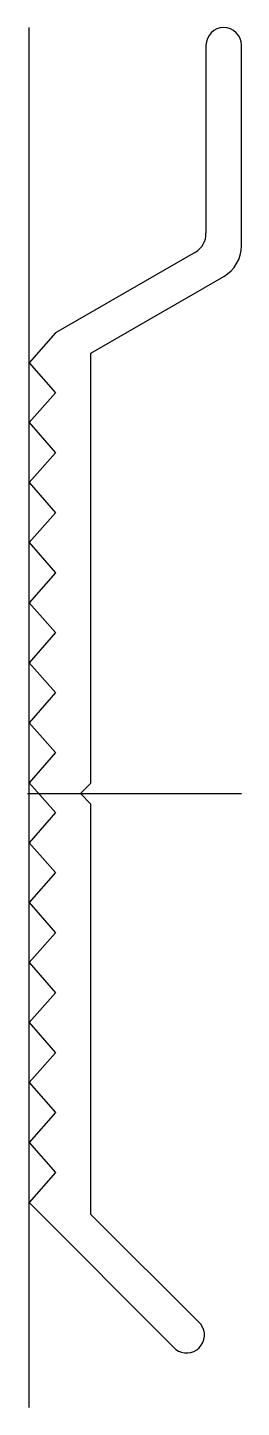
# Model space of a CAD drawing. Extents: x -0.1 to 12, y -34.7 to 43.3.
import ezdxf

# ---------------------------------------------------------------- set-up
doc = ezdxf.new("R2010")
doc.units = 0
doc.layers.get('0').update_dxf_attribs({"linetype": 'CONTINUOUS'})

msp = doc.modelspace()

# ---------------------------------------------------------------- linework, layer by layer
at = {"linetype": 'CONTINUOUS'}
for p, q in [((0, -34.69), (0, 43.3)), ((10, 42.3), (10, 31.68)), ((12, 30.96), (12, 42.3)), ((9.4, 30.61), (1.5, 26.05)), ((3.5, 24.9), (11, 29.23)), ((1.5, 26.05), (0, 24.36)), ((0, 24.36), (1.5, 22.66)), ((3.5, 0.6), (3.5, 24.9)), ((1.5, 22.66), (0, 20.97)), ((0, 20.97), (1.5, 19.27)), ((1.5, 19.27), (0, 17.58)), ((0, 17.58), (1.5, 15.88)), ((1.5, 15.88), (0, 14.19)), ((0, 14.19), (1.5, 12.49)), ((1.5, 12.49), (0, 10.79)), ((0, 10.79), (1.5, 9.1)), ((1.5, 9.1), (0, 7.4)), ((0, 7.4), (1.5, 5.71)), ((1.5, 5.71), (0, 4.01)), ((0, 4.01), (1.5, 2.32)), ((1.5, 2.32), (0, 0.62)), ((-0.08, 0), (12, 0)), ((0, 0.62), (1.5, -1.07)), ((2.9, 0), (3.5, 0.6)), ((3.5, -0.6), (2.9, 0)), ((3.5, -23.79), (3.5, -0.6)), ((1.5, -1.07), (0, -2.77)), ((0, -2.77), (1.5, -4.46)), ((1.5, -4.46), (0, -6.16)), ((0, -6.16), (1.5, -7.86)), ((1.5, -7.86), (0, -9.55)), ((0, -9.55), (1.5, -11.25)), ((1.5, -11.25), (0, -12.94)), ((0, -12.94), (1.5, -14.64)), ((1.5, -14.64), (0, -16.33)), ((0, -16.33), (1.5, -18.03)), ((1.5, -18.03), (0, -19.72)), ((0, -19.72), (1.5, -21.42)), ((1.5, -21.42), (0, -23.11)), ((0, -23.11), (8.29, -31.41)), ((9.71, -29.99), (3.5, -23.79))]:
    msp.add_line(p, q, dxfattribs=at)
for centre, radius, start, end in [((11, 42.3), 1, 0, 180), ((8.8, 31.649), 1.2, 299.97857, 1.45858), ((10, 30.962), 2, 299.99997, 359.94123), ((8.9, -30.6), 1.014, 233.05298, 36.94702)]:
    msp.add_arc(centre, radius, start, end, dxfattribs=at)

doc.saveas('drawing.dxf')
